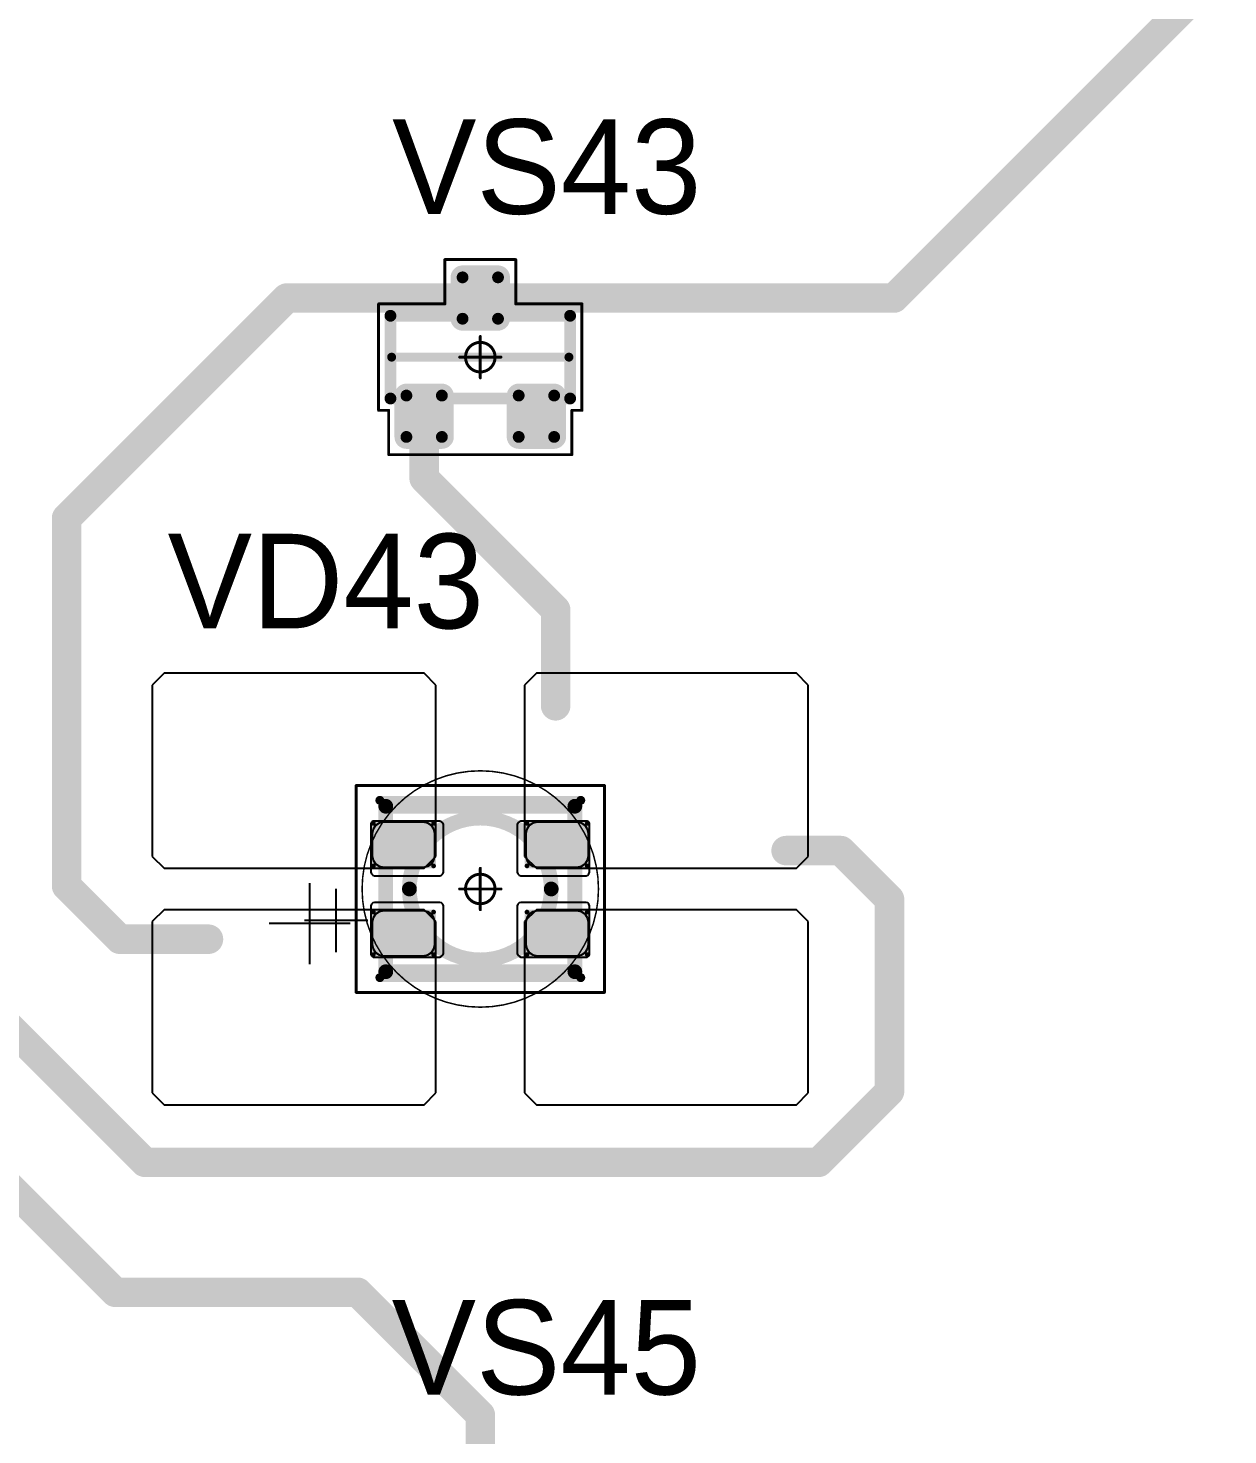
# Model space of a CAD drawing. Header units: millimetres. Extents: x 0 to 400, y 0 to 514.
# Drawn here: x 152.35 to 172.65, y 463.26 to 487.07 of the extents above; entities that cross this region are included whole.
import ezdxf

# ---------------------------------------------------------------- set-up
doc = ezdxf.new("R2010")
doc.units = ezdxf.units.MM
for name, color, linetype in [('Mechanical13', 56, 'Continuous'), ('Mechanical15', 56, 'Continuous'), ('Mechanical2', 216, 'Continuous'), ('TopLayer', 1, 'Continuous'), ('TopOverlay', 2, 'Continuous'), ('TopPaste', 8, 'Continuous'), ('TopSolder', 216, 'Continuous')]:
    doc.layers.add(name, color=color, linetype=linetype)

# ---------------------------------------------------------------- blocks, each defined once
blk = doc.blocks.new('SOT23_139')
at = {"layer": 'Mechanical13', "const_width": 0.2}
for points in [[(-0.7, 1.52), (0.7, 1.52)], [(-0.7, 1.52), (-0.7, -1.52)], [(0.7, 1.52), (0.7, -1.52)], [(-0.7, -1.52), (0.7, -1.52)]]:
    blk.add_lwpolyline(points, dxfattribs=at)
at = {"layer": 'Mechanical13', "const_width": 0.1}
for points in [[(-0.75, 1.52, 1), (-0.65, 1.52, 1)], [(-0.75, 1.52, 1), (-0.65, 1.52, 1)], [(0.65, 1.52, 1), (0.75, 1.52, 1)], [(0.65, 1.52, 1), (0.75, 1.52, 1)], [(-0.75, -1.52, 1), (-0.65, -1.52, 1)], [(-0.75, -1.52, 1), (-0.65, -1.52, 1)], [(0.65, -1.52, 1), (0.75, -1.52, 1)], [(0.65, -1.52, 1), (0.75, -1.52, 1)]]:
    blk.add_lwpolyline(points, format="xyb", close=True, dxfattribs=at)
at = {"layer": 'Mechanical15', "const_width": 0.05}
for points in [[(-0.9, 1.72), (-0.9, 1.55)], [(-0.9, 1.72), (0.9, 1.72)], [(0.9, 1.72), (0.9, 0.6)], [(-1.65, 1.55), (-1.65, -1.55)], [(-1.65, 1.55), (-0.9, 1.55)], [(0.9, 0.6), (1.65, 0.6)], [(1.65, 0.6), (1.65, -0.6)], [(0, 0.35), (0, -0.35)], [(-0.35, 0), (0.35, 0)], [(0.9, -0.6), (1.65, -0.6)], [(0.9, -0.6), (0.9, -1.72)], [(-1.65, -1.55), (-0.9, -1.55)], [(-0.9, -1.55), (-0.9, -1.72)], [(-0.9, -1.72), (0.9, -1.72)]]:
    blk.add_lwpolyline(points, dxfattribs=at)
at = {"layer": 'Mechanical15'}
for points, const_width in [([(-0.913, 1.72, 1), (-0.888, 1.72, 1)], 0.025), ([(-0.913, 1.72, 1), (-0.888, 1.72, 1)], 0.025), ([(0.888, 1.72, 1), (0.913, 1.72, 1)], 0.025), ([(0.888, 1.72, 1), (0.913, 1.72, 1)], 0.025), ([(-1.662, 1.55, 1), (-1.637, 1.55, 1)], 0.025), ([(-1.662, 1.55, 1), (-1.637, 1.55, 1)], 0.025), ([(-0.913, 1.55, 1), (-0.888, 1.55, 1)], 0.025), ([(-0.913, 1.55, 1), (-0.888, 1.55, 1)], 0.025), ([(0.888, 0.6, 1), (0.913, 0.6, 1)], 0.025), ([(0.888, 0.6, 1), (0.913, 0.6, 1)], 0.025), ([(1.637, 0.6, 1), (1.662, 0.6, 1)], 0.025), ([(1.637, 0.6, 1), (1.662, 0.6, 1)], 0.025), ([(0.25, 0, 1), (-0.25, 0, 1)], 0.05), ([(-0.012, 0.35, 1), (0.012, 0.35, 1)], 0.025), ([(-0.362, 0, 1), (-0.337, 0, 1)], 0.025), ([(-0.262, 0, 1), (-0.238, 0, 1)], 0.025), ([(0.238, 0, 1), (0.262, 0, 1)], 0.025), ([(0.337, 0, 1), (0.362, 0, 1)], 0.025), ([(-0.012, -0.35, 1), (0.012, -0.35, 1)], 0.025), ([(0.888, -0.6, 1), (0.913, -0.6, 1)], 0.025), ([(0.888, -0.6, 1), (0.913, -0.6, 1)], 0.025), ([(1.637, -0.6, 1), (1.662, -0.6, 1)], 0.025), ([(1.637, -0.6, 1), (1.662, -0.6, 1)], 0.025), ([(-1.662, -1.55, 1), (-1.637, -1.55, 1)], 0.025), ([(-1.662, -1.55, 1), (-1.637, -1.55, 1)], 0.025), ([(-0.913, -1.55, 1), (-0.888, -1.55, 1)], 0.025), ([(-0.913, -1.55, 1), (-0.888, -1.55, 1)], 0.025), ([(-0.913, -1.72, 1), (-0.888, -1.72, 1)], 0.025), ([(-0.913, -1.72, 1), (-0.888, -1.72, 1)], 0.025), ([(0.888, -1.72, 1), (0.913, -1.72, 1)], 0.025), ([(0.888, -1.72, 1), (0.913, -1.72, 1)], 0.025)]:
    blk.add_lwpolyline(points, format="xyb", close=True, dxfattribs=dict(at, const_width=const_width))
at = {"layer": 'TopLayer', "const_width": 0.1}
for points in [[(-1.4, 1.25, 1), (-1.3, 1.25, 1)], [(-0.7, 1.25, 1), (-0.6, 1.25, 1)], [(-1.4, 0.65, 1), (-1.3, 0.65, 1)], [(-0.7, 0.65, 1), (-0.6, 0.65, 1)], [(0.6, 0.3, 1), (0.7, 0.3, 1)], [(1.3, 0.3, 1), (1.4, 0.3, 1)], [(0.6, -0.3, 1), (0.7, -0.3, 1)], [(1.3, -0.3, 1), (1.4, -0.3, 1)], [(-1.4, -0.65, 1), (-1.3, -0.65, 1)], [(-0.7, -0.65, 1), (-0.6, -0.65, 1)], [(-1.4, -1.25, 1), (-1.3, -1.25, 1)], [(-0.7, -1.25, 1), (-0.6, -1.25, 1)]]:
    blk.add_lwpolyline(points, format="xyb", close=True, dxfattribs=at)
at = {"layer": 'TopLayer'}
for points in [[(-1.45, 1.25), (-1.45, 0.65), (-0.55, 1.25), (-0.55, 0.65)], [(-1.35, 1.35), (-1.35, 0.55), (-0.65, 1.35), (-0.65, 0.55)], [(0.55, 0.3), (0.55, -0.3), (1.45, 0.3), (1.45, -0.3)], [(0.65, 0.4), (0.65, -0.4), (1.35, 0.4), (1.35, -0.4)], [(-1.45, -0.65), (-1.45, -1.25), (-0.55, -0.65), (-0.55, -1.25)], [(-1.35, -0.55), (-1.35, -1.35), (-0.65, -0.55), (-0.65, -1.35)]]:
    blk.add_solid(points, dxfattribs=at)
at = {"layer": 'TopOverlay', "const_width": 0.15}
blk.add_lwpolyline([(0, 1.5), (0, -1.5)], dxfattribs=at)
at = {"layer": 'TopOverlay', "const_width": 0.075}
for points in [[(-0.038, 1.5, 1), (0.038, 1.5, 1)], [(-0.038, -1.5, 1), (0.038, -1.5, 1)]]:
    blk.add_lwpolyline(points, format="xyb", close=True, dxfattribs=at)
at = {"layer": 'TopPaste', "const_width": 0.075}
for points in [[(-1.387, 1.25, 1), (-1.313, 1.25, 1)], [(-0.687, 1.25, 1), (-0.613, 1.25, 1)], [(-1.387, 0.65, 1), (-1.313, 0.65, 1)], [(-0.687, 0.65, 1), (-0.613, 0.65, 1)], [(0.613, 0.3, 1), (0.687, 0.3, 1)], [(1.313, 0.3, 1), (1.387, 0.3, 1)], [(0.613, -0.3, 1), (0.687, -0.3, 1)], [(1.313, -0.3, 1), (1.387, -0.3, 1)], [(-1.387, -0.65, 1), (-1.313, -0.65, 1)], [(-0.687, -0.65, 1), (-0.613, -0.65, 1)], [(-1.387, -1.25, 1), (-1.313, -1.25, 1)], [(-0.687, -1.25, 1), (-0.613, -1.25, 1)]]:
    blk.add_lwpolyline(points, format="xyb", close=True, dxfattribs=at)
at = {"layer": 'TopPaste'}
for points in [[(-1.425, 1.25), (-1.425, 0.65), (-0.575, 1.25), (-0.575, 0.65)], [(-1.35, 1.325), (-1.35, 0.575), (-0.65, 1.325), (-0.65, 0.575)], [(0.575, 0.3), (0.575, -0.3), (1.425, 0.3), (1.425, -0.3)], [(0.65, 0.375), (0.65, -0.375), (1.35, 0.375), (1.35, -0.375)], [(-1.425, -0.65), (-1.425, -1.25), (-0.575, -0.65), (-0.575, -1.25)], [(-1.35, -0.575), (-1.35, -1.325), (-0.65, -0.575), (-0.65, -1.325)]]:
    blk.add_solid(points, dxfattribs=at)
at = {"layer": 'TopSolder', "const_width": 0.202}
for points in [[(-1.451, 1.25, 1), (-1.249, 1.25, 1)], [(-0.751, 1.25, 1), (-0.549, 1.25, 1)], [(-1.451, 0.65, 1), (-1.249, 0.65, 1)], [(-0.751, 0.65, 1), (-0.549, 0.65, 1)], [(0.549, 0.3, 1), (0.751, 0.3, 1)], [(1.249, 0.3, 1), (1.451, 0.3, 1)], [(0.549, -0.3, 1), (0.751, -0.3, 1)], [(1.249, -0.3, 1), (1.451, -0.3, 1)], [(-1.451, -0.65, 1), (-1.249, -0.65, 1)], [(-0.751, -0.65, 1), (-0.549, -0.65, 1)], [(-1.451, -1.25, 1), (-1.249, -1.25, 1)], [(-0.751, -1.25, 1), (-0.549, -1.25, 1)]]:
    blk.add_lwpolyline(points, format="xyb", close=True, dxfattribs=at)
at = {"layer": 'TopSolder'}
for points in [[(-1.35, 1.452), (-1.35, 0.448), (-0.65, 1.452), (-0.65, 0.448)], [(-1.552, 1.25), (-1.552, 0.65), (-0.448, 1.25), (-0.448, 0.65)], [(0.65, 0.502), (0.65, -0.502), (1.35, 0.502), (1.35, -0.502)], [(0.448, 0.3), (0.448, -0.3), (1.552, 0.3), (1.552, -0.3)], [(-1.35, -0.448), (-1.35, -1.452), (-0.65, -0.448), (-0.65, -1.452)], [(-1.552, -0.65), (-1.552, -1.25), (-0.448, -0.65), (-0.448, -1.25)]]:
    blk.add_solid(points, dxfattribs=at)
blk = doc.blocks.new('E65F_312')
at = {"layer": 'Mechanical13'}
for p, q in [((2.441, 1.071), (2.441, 0)), ((1.905, 0.536), (2.976, 0.536))]:
    blk.add_line(p, q, dxfattribs=at)
at = {"layer": 'Mechanical13', "const_width": 0.25}
for points in [[(-1.6, 1.4), (-1.6, -1.4)], [(1.6, 1.4), (-1.6, 1.4)], [(1.6, 1.4), (1.6, -1.4)], [(1.6, -1.4), (-1.6, -1.4)]]:
    blk.add_lwpolyline(points, dxfattribs=at)
at = {"layer": 'Mechanical13'}
for points, const_width in [([(-1.663, 1.4, 1), (-1.538, 1.4, 1)], 0.125), ([(-1.663, 1.4, 1), (-1.538, 1.4, 1)], 0.125), ([(1.537, 1.4, 1), (1.662, 1.4, 1)], 0.125), ([(1.537, 1.4, 1), (1.662, 1.4, 1)], 0.125), ([(1.2, 0, 1), (-1.2, 0, 1)], 0.25), ([(-1.263, 0, 1), (-1.138, 0, 1)], 0.125), ([(1.137, 0, 1), (1.262, 0, 1)], 0.125), ([(-1.663, -1.4, 1), (-1.538, -1.4, 1)], 0.125), ([(-1.663, -1.4, 1), (-1.538, -1.4, 1)], 0.125), ([(1.537, -1.4, 1), (1.662, -1.4, 1)], 0.125), ([(1.537, -1.4, 1), (1.662, -1.4, 1)], 0.125)]:
    blk.add_lwpolyline(points, format="xyb", close=True, dxfattribs=dict(at, const_width=const_width))
at = {"layer": 'Mechanical15', "const_width": 0.05}
for points in [[(2.1, 1.75), (-2.1, 1.75)], [(-2.1, 1.75), (-2.1, -1.75)], [(2.1, 1.75), (2.1, -1.75)], [(0, 0.35), (0, -0.35)], [(0, 0.35), (0, -0.35)], [(0.35, 0), (-0.35, 0)], [(0.35, 0), (-0.35, 0)], [(2.1, -1.75), (-2.1, -1.75)]]:
    blk.add_lwpolyline(points, dxfattribs=at)
at = {"layer": 'Mechanical15'}
for points, const_width in [([(-2.113, 1.75, 1), (-2.088, 1.75, 1)], 0.025), ([(-2.113, 1.75, 1), (-2.088, 1.75, 1)], 0.025), ([(2.087, 1.75, 1), (2.112, 1.75, 1)], 0.025), ([(2.087, 1.75, 1), (2.112, 1.75, 1)], 0.025), ([(0.25, 0, 1), (-0.25, 0, 1)], 0.05), ([(0.25, 0, 1), (-0.25, 0, 1)], 0.05), ([(-0.013, 0.35, 1), (0.012, 0.35, 1)], 0.025), ([(-0.013, 0.35, 1), (0.012, 0.35, 1)], 0.025), ([(-0.363, 0, 1), (-0.338, 0, 1)], 0.025), ([(-0.363, 0, 1), (-0.338, 0, 1)], 0.025), ([(-0.263, 0, 1), (-0.238, 0, 1)], 0.025), ([(-0.263, 0, 1), (-0.238, 0, 1)], 0.025), ([(0.237, 0, 1), (0.262, 0, 1)], 0.025), ([(0.237, 0, 1), (0.262, 0, 1)], 0.025), ([(0.337, 0, 1), (0.362, 0, 1)], 0.025), ([(0.337, 0, 1), (0.362, 0, 1)], 0.025), ([(-0.013, -0.35, 1), (0.012, -0.35, 1)], 0.025), ([(-0.013, -0.35, 1), (0.012, -0.35, 1)], 0.025), ([(-2.113, -1.75, 1), (-2.088, -1.75, 1)], 0.025), ([(-2.113, -1.75, 1), (-2.088, -1.75, 1)], 0.025), ([(2.087, -1.75, 1), (2.112, -1.75, 1)], 0.025), ([(2.087, -1.75, 1), (2.112, -1.75, 1)], 0.025)]:
    blk.add_lwpolyline(points, format="xyb", close=True, dxfattribs=dict(at, const_width=const_width))
at = {"layer": 'TopLayer'}
for p, q in [((-5.35, 3.65), (-5.55, 3.45)), ((-0.95, 3.65), (-5.35, 3.65)), ((-5.35, 3.65), (-5.35, 3.65)), ((-0.75, 3.45), (-0.95, 3.65)), ((0.95, 3.65), (0.75, 3.45)), ((5.35, 3.65), (0.95, 3.65)), ((0.95, 3.65), (0.95, 3.65)), ((5.55, 3.45), (5.35, 3.65)), ((-5.55, 3.45), (-5.55, 3.45)), ((-5.55, 3.45), (-5.55, 0.55)), ((-0.75, 0.55), (-0.75, 3.45)), ((0.75, 3.45), (0.75, 3.45)), ((0.75, 3.45), (0.75, 0.55)), ((5.55, 0.55), (5.55, 3.45)), ((-5.55, 0.55), (-5.35, 0.35)), ((-0.95, 0.35), (-0.75, 0.55)), ((0.75, 0.55), (0.95, 0.35)), ((5.35, 0.35), (5.55, 0.55)), ((-5.35, 0.35), (-0.95, 0.35)), ((0.95, 0.35), (5.35, 0.35)), ((-5.35, -0.35), (-5.55, -0.55)), ((-0.95, -0.35), (-5.35, -0.35)), ((-5.35, -0.35), (-5.35, -0.35)), ((-0.75, -0.55), (-0.95, -0.35)), ((0.95, -0.35), (0.75, -0.55)), ((5.35, -0.35), (0.95, -0.35)), ((0.95, -0.35), (0.95, -0.35)), ((5.55, -0.55), (5.35, -0.35)), ((-5.55, -0.55), (-5.55, -0.55)), ((-5.55, -0.55), (-5.55, -3.45)), ((-0.75, -3.45), (-0.75, -0.55)), ((0.75, -0.55), (0.75, -0.55)), ((0.75, -0.55), (0.75, -3.45)), ((5.55, -3.45), (5.55, -0.55)), ((-5.55, -3.45), (-5.35, -3.65)), ((-0.95, -3.65), (-0.75, -3.45)), ((0.75, -3.45), (0.95, -3.65)), ((5.35, -3.65), (5.55, -3.45)), ((-5.35, -3.65), (-0.95, -3.65)), ((0.95, -3.65), (5.35, -3.65))]:
    blk.add_line(p, q, dxfattribs=at)
at = {"layer": 'TopLayer', "const_width": 0.04}
for points in [[(-1.83, 1.11, 1), (-1.79, 1.11, 1)], [(-0.81, 1.11, 1), (-0.77, 1.11, 1)], [(0.77, 1.11, 1), (0.81, 1.11, 1)], [(1.79, 1.11, 1), (1.83, 1.11, 1)], [(-1.83, 0.39, 1), (-1.79, 0.39, 1)], [(-0.81, 0.39, 1), (-0.77, 0.39, 1)], [(0.77, 0.39, 1), (0.81, 0.39, 1)], [(1.79, 0.39, 1), (1.83, 0.39, 1)], [(-1.83, -0.39, 1), (-1.79, -0.39, 1)], [(-0.81, -0.39, 1), (-0.77, -0.39, 1)], [(0.77, -0.39, 1), (0.81, -0.39, 1)], [(1.79, -0.39, 1), (1.83, -0.39, 1)], [(-1.83, -1.11, 1), (-1.79, -1.11, 1)], [(-0.81, -1.11, 1), (-0.77, -1.11, 1)], [(0.77, -1.11, 1), (0.81, -1.11, 1)], [(1.79, -1.11, 1), (1.83, -1.11, 1)]]:
    blk.add_lwpolyline(points, format="xyb", close=True, dxfattribs=at)
at = {"layer": 'TopLayer'}
for points in [[(-1.85, 1.11), (-1.85, 0.39), (-0.75, 1.11), (-0.75, 0.39)], [(-1.81, 1.15), (-1.81, 0.35), (-0.79, 1.15), (-0.79, 0.35)], [(0.75, 1.11), (0.75, 0.39), (1.85, 1.11), (1.85, 0.39)], [(0.79, 1.15), (0.79, 0.35), (1.81, 1.15), (1.81, 0.35)], [(-1.85, -0.39), (-1.85, -1.11), (-0.75, -0.39), (-0.75, -1.11)], [(-1.81, -0.35), (-1.81, -1.15), (-0.79, -0.35), (-0.79, -1.15)], [(0.75, -0.39), (0.75, -1.11), (1.85, -0.39), (1.85, -1.11)], [(0.79, -0.35), (0.79, -1.15), (1.81, -0.35), (1.81, -1.15)]]:
    blk.add_solid(points, dxfattribs=at)
at = {"layer": 'TopOverlay'}
for p, q in [((2.886, 1.271), (2.886, -0.1)), ((2.2, 0.586), (3.571, 0.586))]:
    blk.add_line(p, q, dxfattribs=at)
at = {"layer": 'TopOverlay', "const_width": 0.15}
for points in [[(1.7, 1.5), (-1.7, 1.5)], [(1.7, -1.5), (-1.7, -1.5)]]:
    blk.add_lwpolyline(points, dxfattribs=at)
at = {"layer": 'TopOverlay', "const_width": 0.075}
for points in [[(-1.738, 1.5, 1), (-1.663, 1.5, 1)], [(1.662, 1.5, 1), (1.737, 1.5, 1)], [(-1.738, -1.5, 1), (-1.663, -1.5, 1)], [(1.662, -1.5, 1), (1.737, -1.5, 1)]]:
    blk.add_lwpolyline(points, format="xyb", close=True, dxfattribs=at)
at = {"layer": 'TopPaste'}
for p, q in [((-1.814, 1.011), (-1.829, 0.938)), ((-1.773, 1.073), (-1.814, 1.011)), ((-1.711, 1.114), (-1.773, 1.073)), ((-1.638, 1.129), (-1.711, 1.114)), ((-0.963, 1.129), (-1.638, 1.129)), ((-0.889, 1.114), (-0.963, 1.129)), ((-0.827, 1.073), (-0.889, 1.114)), ((-0.786, 1.011), (-0.827, 1.073)), ((-0.771, 0.938), (-0.786, 1.011)), ((0.786, 1.011), (0.771, 0.938)), ((0.827, 1.073), (0.786, 1.011)), ((0.889, 1.114), (0.827, 1.073)), ((0.962, 1.129), (0.889, 1.114)), ((1.637, 1.129), (0.962, 1.129)), ((1.711, 1.114), (1.637, 1.129)), ((1.773, 1.073), (1.711, 1.114)), ((1.814, 1.011), (1.773, 1.073)), ((1.829, 0.938), (1.814, 1.011)), ((-1.829, 0.938), (-1.829, 0.563)), ((-0.771, 0.563), (-0.771, 0.938)), ((0.771, 0.938), (0.771, 0.563)), ((1.829, 0.563), (1.829, 0.938)), ((-1.829, 0.563), (-1.814, 0.489)), ((-1.814, 0.489), (-1.773, 0.427)), ((-0.827, 0.427), (-0.786, 0.489)), ((-0.786, 0.489), (-0.771, 0.563)), ((0.771, 0.563), (0.786, 0.489)), ((0.786, 0.489), (0.827, 0.427)), ((1.773, 0.427), (1.814, 0.489)), ((1.814, 0.489), (1.829, 0.563)), ((-1.773, 0.427), (-1.711, 0.386)), ((-1.711, 0.386), (-1.638, 0.371)), ((-1.638, 0.371), (-0.963, 0.371)), ((-0.963, 0.371), (-0.889, 0.386)), ((-0.889, 0.386), (-0.827, 0.427)), ((0.827, 0.427), (0.889, 0.386)), ((0.889, 0.386), (0.962, 0.371)), ((0.962, 0.371), (1.637, 0.371)), ((1.637, 0.371), (1.711, 0.386)), ((1.711, 0.386), (1.773, 0.427)), ((-1.773, -0.427), (-1.814, -0.489)), ((-1.711, -0.386), (-1.773, -0.427)), ((-1.638, -0.371), (-1.711, -0.386)), ((-0.963, -0.371), (-1.638, -0.371)), ((-0.889, -0.386), (-0.963, -0.371)), ((-0.827, -0.427), (-0.889, -0.386)), ((-0.786, -0.489), (-0.827, -0.427)), ((0.827, -0.427), (0.786, -0.489)), ((0.889, -0.386), (0.827, -0.427)), ((0.962, -0.371), (0.889, -0.386)), ((1.637, -0.371), (0.962, -0.371)), ((1.711, -0.386), (1.637, -0.371)), ((1.773, -0.427), (1.711, -0.386)), ((1.814, -0.489), (1.773, -0.427)), ((-1.814, -0.489), (-1.829, -0.563)), ((-1.829, -0.563), (-1.829, -0.938)), ((-0.771, -0.563), (-0.786, -0.489)), ((-0.771, -0.938), (-0.771, -0.563)), ((0.786, -0.489), (0.771, -0.563)), ((0.771, -0.563), (0.771, -0.938)), ((1.829, -0.563), (1.814, -0.489)), ((1.829, -0.938), (1.829, -0.563)), ((-1.829, -0.938), (-1.814, -1.011)), ((-0.786, -1.011), (-0.771, -0.938)), ((0.771, -0.938), (0.786, -1.011)), ((1.814, -1.011), (1.829, -0.938)), ((-1.814, -1.011), (-1.773, -1.073)), ((-1.773, -1.073), (-1.711, -1.114)), ((-1.711, -1.114), (-1.638, -1.129)), ((-1.638, -1.129), (-0.963, -1.129)), ((-0.963, -1.129), (-0.889, -1.114)), ((-0.889, -1.114), (-0.827, -1.073)), ((-0.827, -1.073), (-0.786, -1.011)), ((0.786, -1.011), (0.827, -1.073)), ((0.827, -1.073), (0.889, -1.114)), ((0.889, -1.114), (0.962, -1.129)), ((0.962, -1.129), (1.637, -1.129)), ((1.637, -1.129), (1.711, -1.114)), ((1.711, -1.114), (1.773, -1.073)), ((1.773, -1.073), (1.814, -1.011))]:
    blk.add_line(p, q, dxfattribs=at)
at = {"layer": 'TopSolder'}
for p, q in [((-1.842, 1.129), (-1.85, 1.111)), ((-1.85, 1.111), (-1.85, 1.101)), ((-1.85, 1.101), (-1.85, 1.101)), ((-1.85, 1.101), (-1.85, 0.301)), ((-1.828, 1.143), (-1.842, 1.129)), ((-1.81, 1.151), (-1.828, 1.143)), ((-1.8, 1.151), (-1.81, 1.151)), ((-0.7, 1.151), (-1.8, 1.151)), ((-0.685, 1.151), (-0.7, 1.151)), ((-0.7, 1.151), (-0.7, 1.151)), ((-0.658, 1.139), (-0.685, 1.151)), ((-0.636, 1.118), (-0.658, 1.139)), ((-0.625, 1.09), (-0.636, 1.118)), ((-0.625, 1.076), (-0.625, 1.09)), ((-0.625, 0.301), (-0.625, 1.076)), ((0.636, 1.118), (0.625, 1.09)), ((0.625, 1.09), (0.625, 1.076)), ((0.625, 1.076), (0.625, 1.076)), ((0.625, 1.076), (0.625, 0.301)), ((0.657, 1.139), (0.636, 1.118)), ((0.685, 1.151), (0.657, 1.139)), ((0.7, 1.151), (0.685, 1.151)), ((1.8, 1.151), (0.7, 1.151)), ((1.81, 1.151), (1.8, 1.151)), ((1.8, 1.151), (1.8, 1.151)), ((1.828, 1.143), (1.81, 1.151)), ((1.842, 1.129), (1.828, 1.143)), ((1.85, 1.111), (1.842, 1.129)), ((1.85, 1.101), (1.85, 1.111)), ((1.85, 0.301), (1.85, 1.101)), ((-1.85, 0.301), (-1.85, 0.286)), ((-1.85, 0.286), (-1.839, 0.258)), ((-1.839, 0.258), (-1.818, 0.237)), ((-0.658, 0.237), (-0.636, 0.258)), ((-0.636, 0.258), (-0.625, 0.286)), ((-0.625, 0.286), (-0.625, 0.301)), ((-0.625, 0.301), (-0.625, 0.301)), ((0.625, 0.301), (0.625, 0.286)), ((0.625, 0.286), (0.636, 0.258)), ((0.636, 0.258), (0.657, 0.237)), ((1.817, 0.237), (1.839, 0.258)), ((1.839, 0.258), (1.85, 0.286)), ((1.85, 0.286), (1.85, 0.301)), ((1.85, 0.301), (1.85, 0.301)), ((-1.818, 0.237), (-1.79, 0.226)), ((-1.79, 0.226), (-1.775, 0.226)), ((-1.775, 0.226), (-1.775, 0.226)), ((-1.775, 0.226), (-0.7, 0.226)), ((-0.7, 0.226), (-0.685, 0.226)), ((-0.685, 0.226), (-0.658, 0.237)), ((0.657, 0.237), (0.685, 0.226)), ((0.685, 0.226), (0.7, 0.226)), ((0.7, 0.226), (0.7, 0.226)), ((0.7, 0.226), (1.775, 0.226)), ((1.775, 0.226), (1.79, 0.226)), ((1.79, 0.226), (1.817, 0.237)), ((-1.818, -0.236), (-1.839, -0.257)), ((-1.79, -0.224), (-1.818, -0.236)), ((-1.775, -0.224), (-1.79, -0.224)), ((-0.7, -0.224), (-1.775, -0.224)), ((-0.685, -0.224), (-0.7, -0.224)), ((-0.7, -0.224), (-0.7, -0.224)), ((-0.658, -0.236), (-0.685, -0.224)), ((-0.636, -0.257), (-0.658, -0.236)), ((0.657, -0.236), (0.636, -0.257)), ((0.685, -0.224), (0.657, -0.236)), ((0.7, -0.224), (0.685, -0.224)), ((1.775, -0.224), (0.7, -0.224)), ((1.79, -0.224), (1.775, -0.224)), ((1.775, -0.224), (1.775, -0.224)), ((1.817, -0.236), (1.79, -0.224)), ((1.839, -0.257), (1.817, -0.236)), ((-1.839, -0.257), (-1.85, -0.285)), ((-1.85, -0.285), (-1.85, -0.299)), ((-1.85, -0.299), (-1.85, -0.299)), ((-1.85, -0.299), (-1.85, -1.099)), ((-0.625, -0.285), (-0.636, -0.257)), ((-0.625, -0.299), (-0.625, -0.285)), ((-0.625, -1.074), (-0.625, -0.299)), ((0.636, -0.257), (0.625, -0.285)), ((0.625, -0.285), (0.625, -0.299)), ((0.625, -0.299), (0.625, -0.299)), ((0.625, -0.299), (0.625, -1.074)), ((1.85, -0.285), (1.839, -0.257)), ((1.85, -0.299), (1.85, -0.285)), ((1.85, -1.099), (1.85, -0.299)), ((-1.85, -1.099), (-1.85, -1.109)), ((-1.85, -1.109), (-1.842, -1.128)), ((-1.842, -1.128), (-1.828, -1.142)), ((-1.828, -1.142), (-1.81, -1.149)), ((-1.81, -1.149), (-1.8, -1.149)), ((-1.8, -1.149), (-0.7, -1.149)), ((-1.8, -1.149), (-1.8, -1.149)), ((-0.7, -1.149), (-0.685, -1.149)), ((-0.685, -1.149), (-0.658, -1.138)), ((-0.658, -1.138), (-0.636, -1.117)), ((-0.636, -1.117), (-0.625, -1.089)), ((-0.625, -1.089), (-0.625, -1.074)), ((-0.625, -1.074), (-0.625, -1.074)), ((0.625, -1.074), (0.625, -1.089)), ((0.625, -1.089), (0.636, -1.117)), ((0.636, -1.117), (0.657, -1.138)), ((0.657, -1.138), (0.685, -1.149)), ((0.685, -1.149), (0.7, -1.149)), ((0.7, -1.149), (1.8, -1.149)), ((0.7, -1.149), (0.7, -1.149)), ((1.8, -1.149), (1.81, -1.149)), ((1.81, -1.149), (1.828, -1.142)), ((1.828, -1.142), (1.842, -1.128)), ((1.842, -1.128), (1.85, -1.109)), ((1.85, -1.109), (1.85, -1.099)), ((1.85, -1.099), (1.85, -1.099))]:
    blk.add_line(p, q, dxfattribs=at)

msp = doc.modelspace()

# ---------------------------------------------------------------- linework, layer by layer
at = {"layer": 'Mechanical2'}
for points, const_width in [([(162, 472.5, 1), (158, 472.5, 1)], 0.0254), ([(160, 474.5, 1), (160, 474.5, 1)], 0.0005), ([(157.994, 472.5, 1), (158.006, 472.5, 1)], 0.0127), ([(158, 472.5, 1), (158, 472.5, 1)], 0.0005), ([(161.994, 472.5, 1), (162.006, 472.5, 1)], 0.0127), ([(162, 472.5, 1), (162, 472.5, 1)], 0.0005), ([(160, 470.5, 1), (160, 470.5, 1)], 0.0005)]:
    msp.add_lwpolyline(points, format="xyb", close=True, dxfattribs=dict(at, const_width=const_width))
at = {"layer": 'Mechanical2', "const_width": 0.001}
for points in [[(160, 470.5), (160, 474.5)], [(158, 472.5), (162, 472.5)]]:
    msp.add_lwpolyline(points, dxfattribs=at)
at = {"layer": 'TopLayer', "const_width": 0.5}
for points in [[(167, 482.5), (172.4, 487.9)], [(153, 478.775), (156.725, 482.5)], [(156.725, 482.5), (160, 482.5)], [(160, 482.5), (167, 482.5)], [(159.05, 479.45), (159.05, 480.5)], [(159.05, 479.45), (161.275, 477.225)], [(153, 472.55), (153, 478.775)], [(161.275, 475.6), (161.275, 477.225)], [(147.575, 474.625), (154.325, 467.875)], [(165.175, 473.15), (166.1, 473.15)], [(166.1, 473.15), (166.925, 472.325)], [(153, 472.55), (153.9, 471.65)], [(166.925, 469.075), (166.925, 472.325)], [(153.9, 471.65), (155.4, 471.65)], [(148.425, 471.075), (153.825, 465.675)], [(165.725, 467.875), (166.925, 469.075)], [(154.325, 467.875), (165.725, 467.875)], [(153.825, 465.675), (157.925, 465.675)], [(157.925, 465.675), (160, 463.6)], [(160, 462.5), (160, 463.6)]]:
    msp.add_lwpolyline(points, dxfattribs=at)
at = {"layer": 'TopLayer', "const_width": 0.25}
for points in [[(156.6, 482.5, 1), (156.85, 482.5, 1)], [(156.6, 482.5, 1), (156.85, 482.5, 1)], [(159.875, 482.5, 1), (160.125, 482.5, 1)], [(159.875, 482.5, 1), (160.125, 482.5, 1)], [(166.875, 482.5, 1), (167.125, 482.5, 1)], [(166.875, 482.5, 1), (167.125, 482.5, 1)], [(158.925, 480.5, 1), (159.175, 480.5, 1)], [(158.925, 479.45, 1), (159.175, 479.45, 1)], [(158.925, 479.45, 1), (159.175, 479.45, 1)], [(152.875, 478.775, 1), (153.125, 478.775, 1)], [(152.875, 478.775, 1), (153.125, 478.775, 1)], [(161.15, 477.225, 1), (161.4, 477.225, 1)], [(161.15, 477.225, 1), (161.4, 477.225, 1)], [(161.15, 475.6, 1), (161.4, 475.6, 1)], [(165.05, 473.15, 1), (165.3, 473.15, 1)], [(165.975, 473.15, 1), (166.225, 473.15, 1)], [(165.975, 473.15, 1), (166.225, 473.15, 1)], [(152.875, 472.55, 1), (153.125, 472.55, 1)], [(152.875, 472.55, 1), (153.125, 472.55, 1)], [(166.8, 472.325, 1), (167.05, 472.325, 1)], [(166.8, 472.325, 1), (167.05, 472.325, 1)], [(153.775, 471.65, 1), (154.025, 471.65, 1)], [(153.775, 471.65, 1), (154.025, 471.65, 1)], [(155.275, 471.65, 1), (155.525, 471.65, 1)], [(166.8, 469.075, 1), (167.05, 469.075, 1)], [(166.8, 469.075, 1), (167.05, 469.075, 1)], [(154.2, 467.875, 1), (154.45, 467.875, 1)], [(154.2, 467.875, 1), (154.45, 467.875, 1)], [(165.6, 467.875, 1), (165.85, 467.875, 1)], [(165.6, 467.875, 1), (165.85, 467.875, 1)], [(153.7, 465.675, 1), (153.95, 465.675, 1)], [(153.7, 465.675, 1), (153.95, 465.675, 1)], [(157.8, 465.675, 1), (158.05, 465.675, 1)], [(157.8, 465.675, 1), (158.05, 465.675, 1)], [(159.875, 463.6, 1), (160.125, 463.6, 1)], [(159.875, 463.6, 1), (160.125, 463.6, 1)]]:
    msp.add_lwpolyline(points, format="xyb", close=True, dxfattribs=at)

# ---------------------------------------------------------------- block references
for name, p, rotation in [('SOT23_139', (160, 481.5), 90), ('E65F_312', (160, 472.5), 180)]:
    msp.add_blockref(name, p, dxfattribs=dict(rotation=rotation))

# ---------------------------------------------------------------- texts
at = {"layer": 'TopOverlay'}
for s, p in [('VS43', (158.508, 483.925)), ('VD43', (154.71, 476.911)), ('VS45', (158.501, 463.945))]:
    msp.add_text(s, height=1.6, dxfattribs=at).set_placement(p)

doc.saveas('drawing.dxf')
